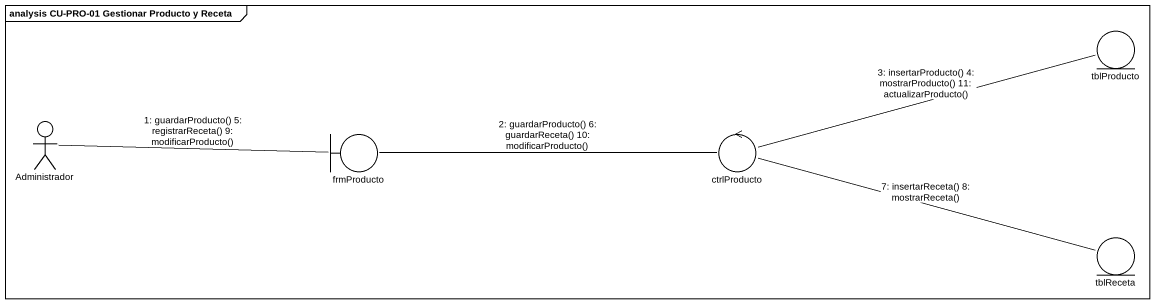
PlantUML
@startuml
mainframe analysis CU-PRO-01 Gestionar Producto y Receta
entity tblProducto
actor Administrador
boundary frmProducto
control ctrlProducto
entity tblReceta
Administrador -right- frmProducto : 1: guardarProducto() 5: registrarReceta() 9: modificarProducto()
frmProducto -right- ctrlProducto : 2: guardarProducto() 6: guardarReceta() 10: modificarProducto()
ctrlProducto -right- tblProducto : 3: insertarProducto() 4: mostrarProducto() 11: actualizarProducto()
ctrlProducto -right- tblReceta : 7: insertarReceta() 8: mostrarReceta()
@enduml
